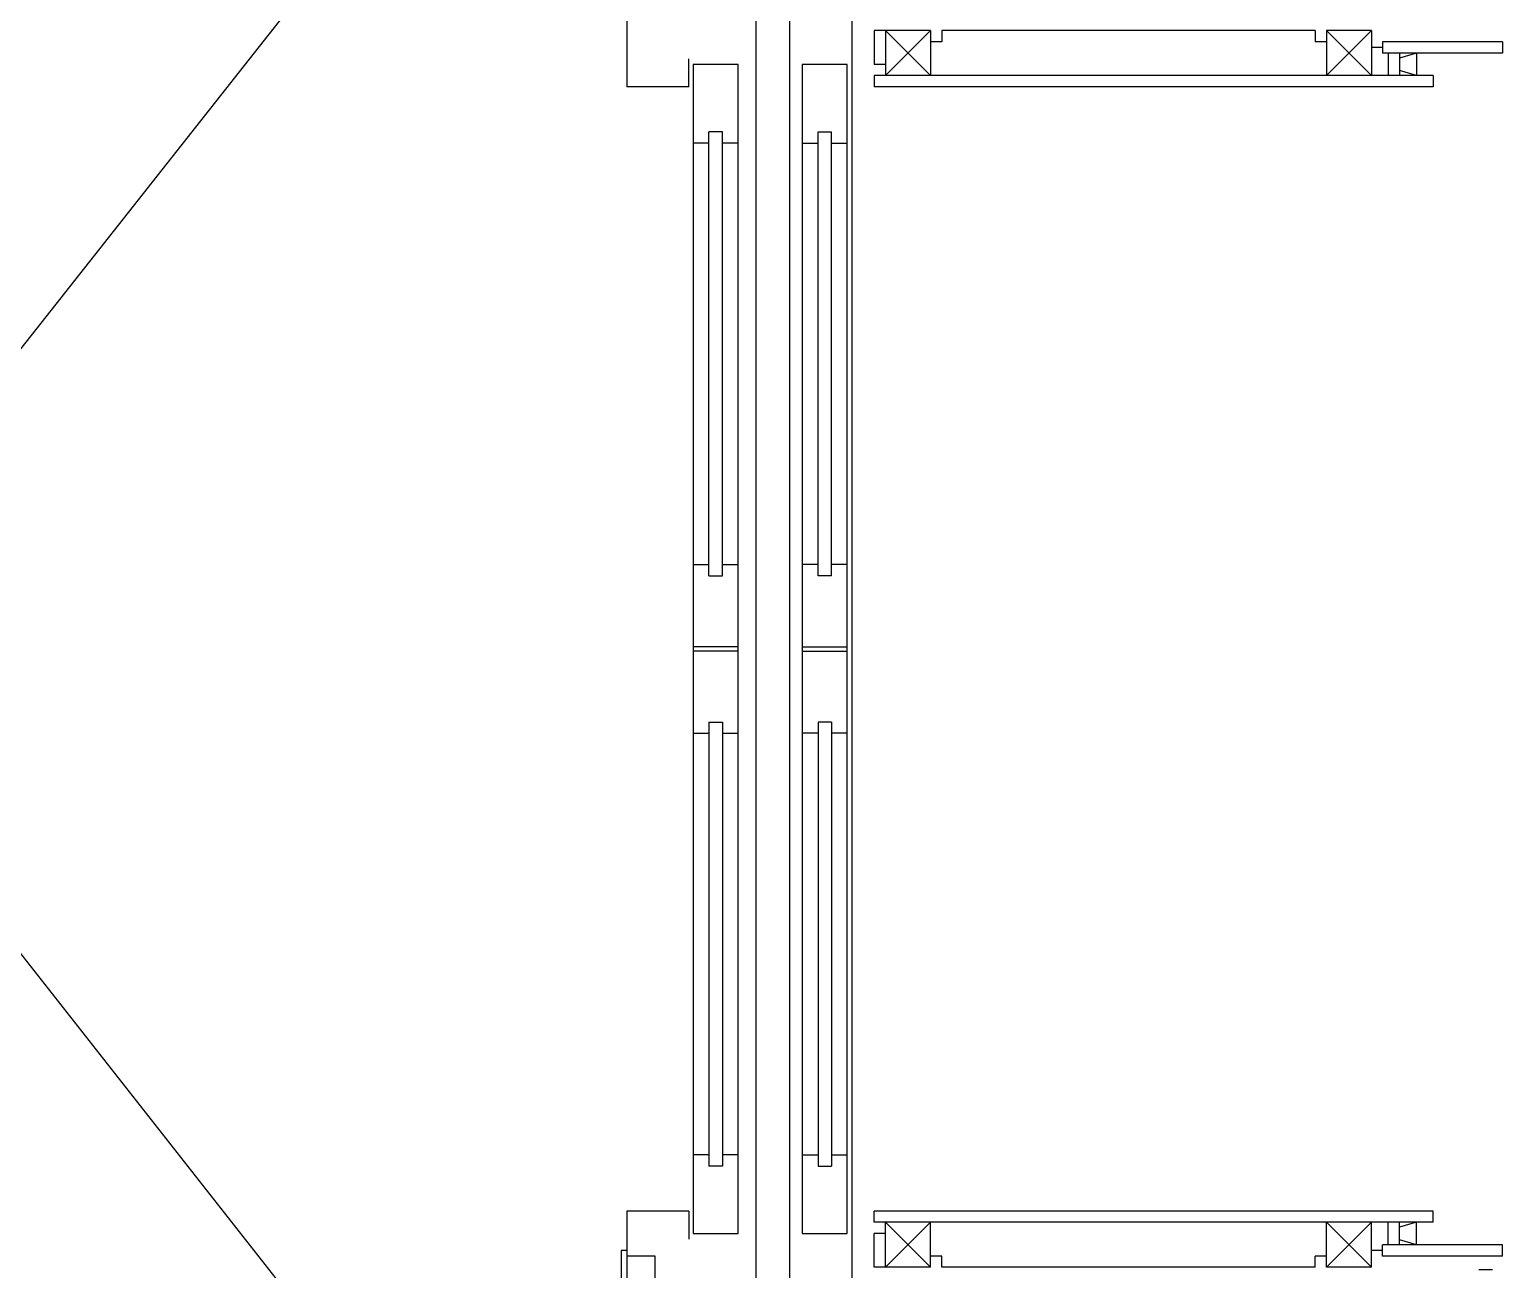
# Model space of a CAD drawing. Header units: millimetres. Extents: x -7614 to 421357, y 85218 to 341757.
# Drawn here: x 153769 to 155079, y 218015 to 219118 of the extents above; entities that cross this region are included whole.
import ezdxf

# ---------------------------------------------------------------- set-up
doc = ezdxf.new("R2010")
doc.units = ezdxf.units.MM
doc.header["$LTSCALE"] = 600
doc.header["$MEASUREMENT"] = 0
doc.layers.add('e-plan', color=9, linetype='CONTINUOUS')

msp = doc.modelspace()

# ---------------------------------------------------------------- linework, layer by layer
at = {"layer": 'e-plan'}
for p, q in [((154445.4, 217376.7), (154445.4, 219756.7)), ((154500.4, 219756.7), (154500.4, 217376.7)), ((154300.4, 219516.7), (154300.4, 219066.7)), ((154570.4, 219116.7), (154520.4, 219116.7)), ((154570.4, 219116.7), (154530.4, 219076.7)), ((154530.4, 219116.7), (154570.4, 219076.7)), ((154912.7, 219116.7), (154580.4, 219116.7)), ((154912.7, 219116.7), (154912.7, 219106.7)), ((154922.7, 219116.7), (154922.7, 219076.7)), ((154922.7, 219116.7), (154962.7, 219076.7)), ((154962.7, 219116.7), (154922.7, 219076.7)), ((154962.7, 219116.7), (154922.7, 219116.7)), ((154962.7, 219116.7), (154962.7, 219076.7)), ((154580.4, 219106.7), (154570.4, 219106.7)), ((154922.7, 219106.7), (154912.7, 219106.7)), ((154972.7, 219101.7), (154962.7, 219101.7)), ((154972.7, 219106.7), (154972.7, 219096.7)), ((155079.4, 219106.7), (154972.7, 219106.7)), ((155079.4, 219106.7), (155079.4, 219096.7)), ((154355.4, 219066.5), (154355.4, 219091.5)), ((154496.4, 219086.7), (154456.4, 219086.7)), ((154456.4, 219086.7), (154456.4, 218046.7)), ((154496.4, 218046.7), (154496.4, 219086.7)), ((154530.4, 219086.7), (154520.4, 219086.7)), ((155017.7, 219096.7), (154972.7, 219096.7)), ((155079.4, 219096.7), (154972.7, 219096.7)), ((154977.7, 219096.7), (154977.7, 219076.7)), ((155002.7, 219096.7), (154987.7, 219092.3)), ((154987.7, 219096.7), (154987.7, 219076.7)), ((155002.7, 219096.7), (155002.7, 219076.7)), ((155017.7, 219076.7), (154520.4, 219076.7)), ((155002.7, 219076.7), (154987.7, 219081.1)), ((155017.7, 219076.7), (155017.7, 219066.7)), ((154355.4, 219066.7), (154300.4, 219066.7)), ((155017.7, 219066.7), (154530.4, 219066.7)), ((154373.4, 218631.7), (154373.4, 219026.7)), ((154385.4, 219026.7), (154373.4, 219026.7)), ((154385.4, 218631.7), (154385.4, 219026.7)), ((154470.4, 218631.7), (154470.4, 219026.7)), ((154470.4, 219026.7), (154482.4, 219026.7)), ((154482.4, 218631.7), (154482.4, 219026.7)), ((154373.4, 219016.7), (154359.4, 219016.7)), ((154399.4, 219016.7), (154385.4, 219016.7)), ((154456.4, 219016.7), (154470.4, 219016.7)), ((154482.4, 219016.7), (154496.4, 219016.7)), ((154359.4, 218641.7), (154373.4, 218641.7)), ((154385.4, 218641.7), (154399.4, 218641.7)), ((154470.4, 218641.7), (154456.4, 218641.7)), ((154496.4, 218641.7), (154482.4, 218641.7)), ((154373.4, 218631.7), (154385.4, 218631.7)), ((154482.4, 218631.7), (154470.4, 218631.7)), ((154399.4, 218568.7), (154359.4, 218568.7)), ((154399.4, 218564.7), (154359.4, 218564.7)), ((154456.4, 218568.7), (154496.4, 218568.7)), ((154456.4, 218568.7), (154496.4, 218568.7)), ((154456.4, 218564.7), (154496.4, 218564.7)), ((154456.4, 218564.7), (154496.4, 218564.7)), ((154373.4, 218501.7), (154385.4, 218501.7)), ((154373.4, 218501.7), (154373.4, 218106.7)), ((154385.4, 218501.7), (154385.4, 218106.7)), ((154482.4, 218501.7), (154470.4, 218501.7)), ((154470.4, 218501.7), (154470.4, 218106.7)), ((154482.4, 218501.7), (154482.4, 218106.7)), ((154359.4, 218491.7), (154373.4, 218491.7)), ((154385.4, 218491.7), (154399.4, 218491.7)), ((154470.4, 218491.7), (154456.4, 218491.7)), ((154496.4, 218491.7), (154482.4, 218491.7)), ((154373.4, 218116.7), (154359.4, 218116.7)), ((154385.4, 218106.7), (154373.4, 218106.7)), ((154399.4, 218116.7), (154385.4, 218116.7)), ((154456.4, 218116.7), (154470.4, 218116.7)), ((154470.4, 218106.7), (154482.4, 218106.7)), ((154482.4, 218116.7), (154496.4, 218116.7)), ((154300.4, 218066.7), (154300.4, 217616.7)), ((154355.4, 218066.7), (154300.4, 218066.7)), ((154355.4, 218066.7), (154355.4, 218041.7)), ((155017.7, 218066.7), (154530.4, 218066.7)), ((155017.7, 218056.7), (155017.7, 218066.7)), ((155017.7, 218056.7), (154520.4, 218056.7)), ((154570.4, 218016.7), (154530.4, 218056.7)), ((154530.4, 218016.7), (154570.4, 218056.7)), ((154922.7, 218016.7), (154922.7, 218056.7)), ((154922.7, 218016.7), (154962.7, 218056.7)), ((154962.7, 218016.7), (154922.7, 218056.7)), ((154962.7, 218016.7), (154962.7, 218056.7)), ((154977.7, 218036.7), (154977.7, 218056.7)), ((155002.7, 218056.7), (154987.7, 218052.3)), ((154987.7, 218036.7), (154987.7, 218056.7)), ((155002.7, 218036.7), (155002.7, 218056.7)), ((154456.4, 218046.7), (154496.4, 218046.7)), ((154530.4, 218046.7), (154520.4, 218046.7)), ((155002.7, 218036.7), (154987.7, 218041.1)), ((154300.4, 218031.6), (154295.4, 218031.6)), ((154295.4, 218031.6), (154295.4, 217851.6)), ((154325.4, 218026.6), (154300.4, 218026.6)), ((154325.4, 217856.6), (154325.4, 218026.6)), ((154580.4, 218026.7), (154570.4, 218026.7)), ((154922.7, 218026.7), (154912.7, 218026.7)), ((154912.7, 218016.7), (154912.7, 218026.7)), ((154972.7, 218031.7), (154962.7, 218031.7)), ((155017.7, 218036.7), (154972.7, 218036.7)), ((154972.7, 218026.7), (154972.7, 218036.7)), ((155079.4, 218036.7), (154972.7, 218036.7)), ((155079.4, 218026.7), (154972.7, 218026.7)), ((155079.4, 218026.7), (155079.4, 218036.7)), ((154570.4, 218016.7), (154520.4, 218016.7)), ((154912.7, 218016.7), (154580.4, 218016.7)), ((154962.7, 218016.7), (154922.7, 218016.7)), ((155058.4, 218014.7), (155070.4, 218014.7))]:
    msp.add_line(p, q, dxfattribs=at)
at = {"layer": 'e-plan', "linetype": 'Continuous'}
for p, q in [((154415.4, 217386.7), (154415.4, 219746.7)), ((154530.4, 219116.7), (154520.4, 219116.7)), ((154520.4, 219116.7), (154520.4, 219086.7)), ((154530.4, 219116.7), (154530.4, 219076.7)), ((154570.4, 219116.7), (154570.4, 219076.7)), ((154580.4, 219116.7), (154580.4, 219106.7)), ((154399.4, 219086.7), (154359.4, 219086.7)), ((154359.4, 219086.7), (154359.4, 218046.7)), ((154399.4, 218046.7), (154399.4, 219086.7)), ((154520.4, 219076.7), (154520.4, 219066.7)), ((154530.4, 219066.7), (154520.4, 219066.7)), ((154520.4, 218056.7), (154520.4, 218066.7)), ((154530.4, 218066.7), (154520.4, 218066.7)), ((154530.4, 218016.7), (154530.4, 218056.7)), ((154570.4, 218016.7), (154570.4, 218056.7)), ((154359.4, 218046.7), (154399.4, 218046.7)), ((154520.4, 218016.7), (154520.4, 218046.7)), ((154580.4, 218016.7), (154580.4, 218026.7)), ((154530.4, 218016.7), (154520.4, 218016.7))]:
    msp.add_line(p, q, dxfattribs=at)
at = {"layer": 'e-plan', "ltscale": 2}
for p, q in [((154295.4, 217616.7), (152800.4, 219516.7)), ((152800.4, 217616.7), (154300.4, 219516.7))]:
    msp.add_line(p, q, dxfattribs=at)

doc.saveas('drawing.dxf')
